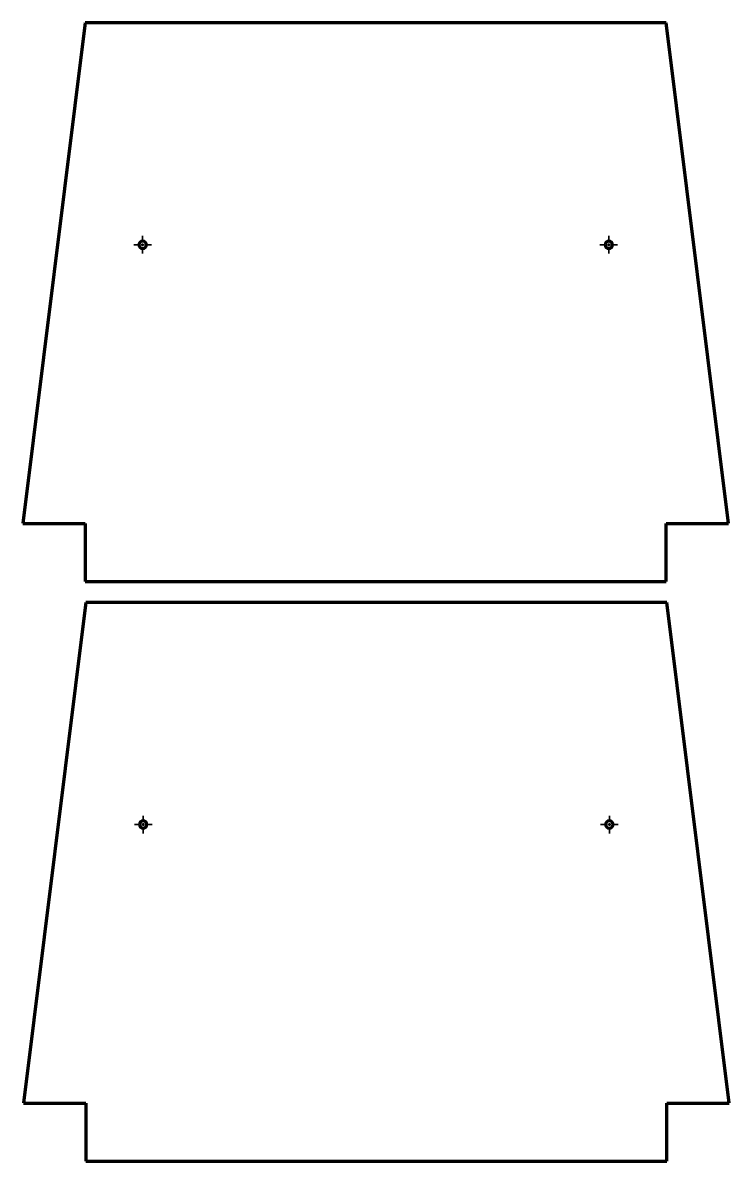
# Model space of a CAD drawing. Header units: millimetres. Extents: x 10 to 490, y 17 to 791.
import ezdxf

# ---------------------------------------------------------------- set-up
doc = ezdxf.new("R2010")
doc.units = ezdxf.units.MM
doc.header["$LTSCALE"] = 0.75
doc.linetypes.add('CENTER2', pattern=[28.575, 19.05, -3.175, 3.175, -3.175])
doc.layers.add('Smart Centers', color=7, linetype='CENTER2', lineweight=35)
doc.layers.add('Visible', color=7, linetype='Continuous', lineweight=70)

# ---------------------------------------------------------------- blocks, each defined once
blk = doc.blocks.new('*U3')
at = {"layer": 'Smart Centers', "color": 0, "ltscale": 0.75, "transparency": 16777216}
for p, q in [((-6, 0), (-2.678906, 0)), ((0, 2.678906), (0, 6)), ((2.678906, 0), (6, 0)), ((0, -6), (0, -2.678906))]:
    blk.add_line(p, q, dxfattribs=at)
at = {"layer": 'Smart Centers', "color": 0, "linetype": 'Continuous', "ltscale": 0.75, "transparency": 16777216}
for p, q in [((-0.892969, 0), (0.892969, 0)), ((0, -0.892969), (0, 0.892969))]:
    blk.add_line(p, q, dxfattribs=at)
blk = doc.blocks.new('*U4')
at = {"layer": 'Smart Centers', "color": 0, "ltscale": 0.75, "transparency": 16777216}
for p, q in [((-6, 0), (-2.678906, 0)), ((0, 2.678906), (0, 6)), ((2.678906, 0), (6, 0)), ((0, -6), (0, -2.678906))]:
    blk.add_line(p, q, dxfattribs=at)
at = {"layer": 'Smart Centers', "color": 0, "linetype": 'Continuous', "ltscale": 0.75, "transparency": 16777216}
for p, q in [((-0.892969, 0), (0.892969, 0)), ((0, -0.892969), (0, 0.892969))]:
    blk.add_line(p, q, dxfattribs=at)
blk = doc.blocks.new('*U5')
at = {"layer": 'Smart Centers', "color": 0, "ltscale": 0.75, "transparency": 16777216}
for p, q in [((-6, 0), (-2.678906, 0)), ((0, 2.678906), (0, 6)), ((2.678906, 0), (6, 0)), ((0, -6), (0, -2.678906))]:
    blk.add_line(p, q, dxfattribs=at)
at = {"layer": 'Smart Centers', "color": 0, "linetype": 'Continuous', "ltscale": 0.75, "transparency": 16777216}
for p, q in [((-0.892969, 0), (0.892969, 0)), ((0, -0.892969), (0, 0.892969))]:
    blk.add_line(p, q, dxfattribs=at)
blk = doc.blocks.new('*U6')
at = {"layer": 'Smart Centers', "color": 0, "ltscale": 0.75, "transparency": 16777216}
for p, q in [((-6, 0), (-2.678906, 0)), ((0, 2.678906), (0, 6)), ((2.678906, 0), (6, 0)), ((0, -6), (0, -2.678906))]:
    blk.add_line(p, q, dxfattribs=at)
at = {"layer": 'Smart Centers', "color": 0, "linetype": 'Continuous', "ltscale": 0.75, "transparency": 16777216}
for p, q in [((-0.892969, 0), (0.892969, 0)), ((0, -0.892969), (0, 0.892969))]:
    blk.add_line(p, q, dxfattribs=at)

msp = doc.modelspace()

# ---------------------------------------------------------------- linework, layer by layer
at = {"layer": 'Visible'}
for p, q in [((52.138772, 791.443016), (9.638772, 450.943016)), ((447.138772, 791.443016), (52.138772, 791.443016)), ((489.638772, 450.943016), (447.138772, 791.443016)), ((9.638772, 450.943016), (52.138772, 450.943016)), ((52.138772, 450.943016), (52.138772, 411.443016)), ((447.138772, 450.943016), (489.638772, 450.943016)), ((447.138772, 411.443016), (447.138772, 450.943016)), ((52.138772, 411.443016), (447.138772, 411.443016)), ((52.547086, 397.173103), (10.047086, 56.673103)), ((447.547086, 397.173103), (52.547086, 397.173103)), ((490.047086, 56.673103), (447.547086, 397.173103)), ((10.047086, 56.673103), (52.547086, 56.673103)), ((52.547086, 56.673103), (52.547086, 17.173103)), ((447.547086, 56.673103), (490.047086, 56.673103)), ((447.547086, 17.173103), (447.547086, 56.673103)), ((52.547086, 17.173103), (447.547086, 17.173103))]:
    msp.add_line(p, q, dxfattribs=at)
at = {"layer": 'Visible', "extrusion": (0, 0, -1)}
for centre in [(-91.138772, 640.443016), (-408.138772, 640.443016), (-91.547086, 246.173103), (-408.547086, 246.173103)]:
    msp.add_circle(centre, 2.5, dxfattribs=at)

# ---------------------------------------------------------------- block references
at = {"layer": 'Smart Centers', "ltscale": 0.75}
for name, p in [('*U5', (91.138772, 640.443016)), ('*U6', (408.138772, 640.443016)), ('*U3', (91.547086, 246.173103)), ('*U4', (408.547086, 246.173103))]:
    msp.add_blockref(name, p, dxfattribs=at)

doc.saveas('drawing.dxf')
